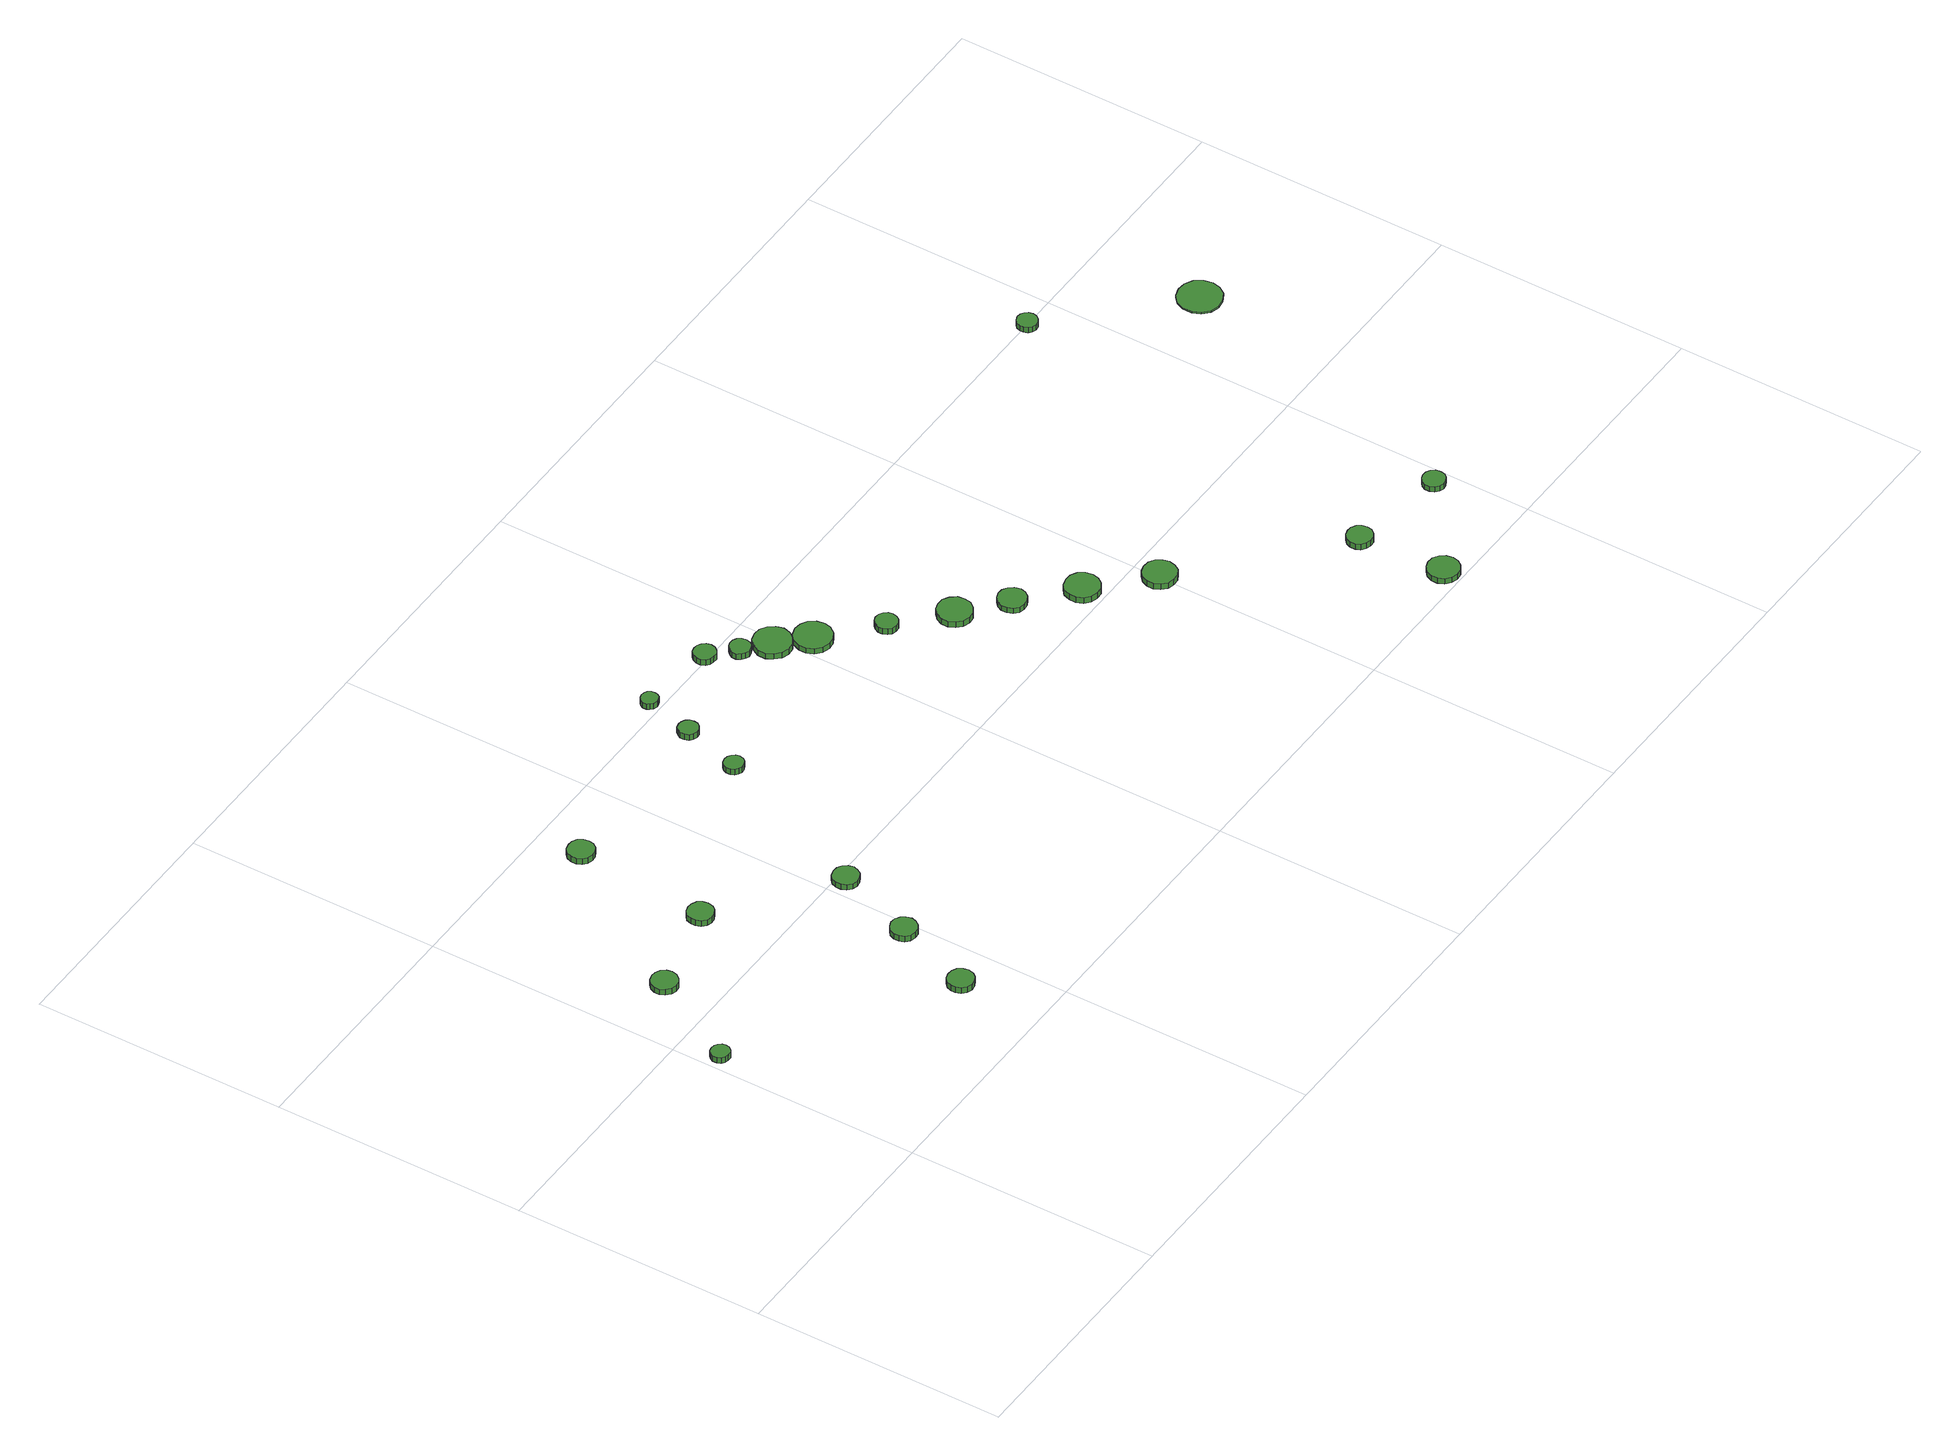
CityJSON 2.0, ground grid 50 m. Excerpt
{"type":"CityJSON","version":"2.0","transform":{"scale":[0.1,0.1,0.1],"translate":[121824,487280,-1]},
"CityObjects":{
"tree1":{"type":"SolitaryVegetationObject","attributes":{"function":"something"},"geometry":[{"type":"MultiSurface","lod":"1","boundaries":[[[0,1,2,3,4,5,6,7,8,9,10,11,12,13,14]],[[15,16,17,18,19,20,21,22,23,24,25,26,27,28,29]],[[0,29,28,1]],[[1,28,27,2]],[[2,27,26,3]],[[3,26,25,4]],[[4,25,24,5]],[[5,24,23,6]],[[6,23,22,7]],[[7,22,21,8]],[[8,21,20,9]],[[9,20,19,10]],[[10,19,18,11]],[[11,18,17,12]],[[12,17,16,13]],[[13,16,15,14]],[[14,15,29,0]]]}]},
"tree2":{"type":"SolitaryVegetationObject","attributes":{"function":"something"},"geometry":[{"type":"MultiSurface","lod":"1","boundaries":[[[30,31,32,33,34,35,36,37,38,39,40,41,42,43,44]],[[45,46,47,48,49,50,51,52,53,54,55,56,57,58,59]],[[30,59,58,31]],[[31,58,57,32]],[[32,57,56,33]],[[33,56,55,34]],[[34,55,54,35]],[[35,54,53,36]],[[36,53,52,37]],[[37,52,51,38]],[[38,51,50,39]],[[39,50,49,40]],[[40,49,48,41]],[[41,48,47,42]],[[42,47,46,43]],[[43,46,45,44]],[[44,45,59,30]]]}]},
"tree3":{"type":"SolitaryVegetationObject","attributes":{"function":"something"},"geometry":[{"type":"MultiSurface","lod":"1","boundaries":[[[60,61,62,63,64,65,66,67,68,69,70,71,72,73,74]],[[75,76,77,78,79,80,81,82,83,84,85,86,87,88,89]],[[60,89,88,61]],[[61,88,87,62]],[[62,87,86,63]],[[63,86,85,64]],[[64,85,84,65]],[[65,84,83,66]],[[66,83,82,67]],[[67,82,81,68]],[[68,81,80,69]],[[69,80,79,70]],[[70,79,78,71]],[[71,78,77,72]],[[72,77,76,73]],[[73,76,75,74]],[[74,75,89,60]]]}]},
"tree4":{"type":"SolitaryVegetationObject","attributes":{"function":"something"},"geometry":[{"type":"MultiSurface","lod":"1","boundaries":[[[90,91,92,93,94,95,96,97,98,99,100,101,102,103,104]],[[105,106,107,108,109,110,111,112,113,114,115,116,117,118,119]],[[90,119,118,91]],[[91,118,117,92]],[[92,117,116,93]],[[93,116,115,94]],[[94,115,114,95]],[[95,114,113,96]],[[96,113,112,97]],[[97,112,111,98]],[[98,111,110,99]],[[99,110,109,100]],[[100,109,108,101]],[[101,108,107,102]],[[102,107,106,103]],[[103,106,105,104]],[[104,105,119,90]]]}]},
"tree5":{"type":"SolitaryVegetationObject","attributes":{"function":"something"},"geometry":[{"type":"MultiSurface","lod":"1","boundaries":[[[120,121,122,123,124,125,126,127,128,129,130,131,132,133,134]],[[135,136,137,138,139,140,141,142,143,144,145,146,147,148,149]],[[120,149,148,121]],[[121,148,147,122]],[[122,147,146,123]],[[123,146,145,124]],[[124,145,144,125]],[[125,144,143,126]],[[126,143,142,127]],[[127,142,141,128]],[[128,141,140,129]],[[129,140,139,130]],[[130,139,138,131]],[[131,138,137,132]],[[132,137,136,133]],[[133,136,135,134]],[[134,135,149,120]]]}]},
"tree6":{"type":"SolitaryVegetationObject","attributes":{"function":"something"},"geometry":[{"type":"MultiSurface","lod":"1","boundaries":[[[150,151,152,153,154,155,156,157,158,159,160,161,162,163,164]],[[165,166,167,168,169,170,171,172,173,174,175,176,177,178,179]],[[150,179,178,151]],[[151,178,177,152]],[[152,177,176,153]],[[153,176,175,154]],[[154,175,174,155]],[[155,174,173,156]],[[156,173,172,157]],[[157,172,171,158]],[[158,171,170,159]],[[159,170,169,160]],[[160,169,168,161]],[[161,168,167,162]],[[162,167,166,163]],[[163,166,165,164]],[[164,165,179,150]]]}]},
"tree7":{"type":"SolitaryVegetationObject","attributes":{"function":"something"},"geometry":[{"type":"MultiSurface","lod":"1","boundaries":[[[180,181,182,183,184,185,186,187,188,189,190,191,192,193,194]],[[195,196,197,198,199,200,201,202,203,204,205,206,207,208,209]],[[180,209,208,181]],[[181,208,207,182]],[[182,207,206,183]],[[183,206,205,184]],[[184,205,204,185]],[[185,204,203,186]],[[186,203,202,187]],[[187,202,201,188]],[[188,201,200,189]],[[189,200,199,190]],[[190,199,198,191]],[[191,198,197,192]],[[192,197,196,193]],[[193,196,195,194]],[[194,195,209,180]]]}]},
"tree8":{"type":"SolitaryVegetationObject","attributes":{"function":"something"},"geometry":[{"type":"MultiSurface","lod":"1","boundaries":[[[210,211,212,213,214,215,216,217,218,219,220,221,222,223,224]],[[225,226,227,228,229,230,231,232,233,234,235,236,237,238,239]],[[210,239,238,211]],[[211,238,237,212]],[[212,237,236,213]],[[213,236,235,214]],[[214,235,234,215]],[[215,234,233,216]],[[216,233,232,217]],[[217,232,231,218]],[[218,231,230,219]],[[219,230,229,220]],[[220,229,228,221]],[[221,228,227,222]],[[222,227,226,223]],[[223,226,225,224]],[[224,225,239,210]]]}]},
"tree9":{"type":"SolitaryVegetationObject","attributes":{"function":"something"},"geometry":[{"type":"MultiSurface","lod":"1","boundaries":[[[240,241,242,243,244,245,246,247,248,249,250,251,252,253,254]],[[255,256,257,258,259,260,261,262,263,264,265,266,267,268,269]],[[240,269,268,241]],[[241,268,267,242]],[[242,267,266,243]],[[243,266,265,244]],[[244,265,264,245]],[[245,264,263,246]],[[246,263,262,247]],[[247,262,261,248]],[[248,261,260,249]],[[249,260,259,250]],[[250,259,258,251]],[[251,258,257,252]],[[252,257,256,253]],[[253,256,255,254]],[[254,255,269,240]]]}]},
"tree10":{"type":"SolitaryVegetationObject","attributes":{"function":"something"},"geometry":[{"type":"MultiSurface","lod":"1","boundaries":[[[270,271,272,273,274,275,276,277,278,279,280,281,282,283,284]],[[285,286,287,288,289,290,291,292,293,294,295,296,297,298,299]],[[270,299,298,271]],[[271,298,297,272]],[[272,297,296,273]],[[273,296,295,274]],[[274,295,294,275]],[[275,294,293,276]],[[276,293,292,277]],[[277,292,291,278]],[[278,291,290,279]],[[279,290,289,280]],[[280,289,288,281]],[[281,288,287,282]],[[282,287,286,283]],[[283,286,285,284]],[[284,285,299,270]]]}]},
"tree11":{"type":"SolitaryVegetationObject","attributes":{"function":"something"},"geometry":[{"type":"MultiSurface","lod":"1","boundaries":[[[300,301,302,303,304,305,306,307,308,309,310,311,312,313,314]],[[315,316,317,318,319,320,321,322,323,324,325,326,327,328,329]],[[300,329,328,301]],[[301,328,327,302]],[[302,327,326,303]],[[303,326,325,304]],[[304,325,324,305]],[[305,324,323,306]],[[306,323,322,307]],[[307,322,321,308]],[[308,321,320,309]],[[309,320,319,310]],[[310,319,318,311]],[[311,318,317,312]],[[312,317,316,313]],[[313,316,315,314]],[[314,315,329,300]]]}]},
"tree12":{"type":"SolitaryVegetationObject","attributes":{"function":"something"},"geometry":[{"type":"MultiSurface","lod":"1","boundaries":[[[330,331,332,333,334,335,336,337,338,339,340,341,342,343,344]],[[345,346,347,348,349,350,351,352,353,354,355,356,357,358,359]],[[330,359,358,331]],[[331,358,357,332]],[[332,357,356,333]],[[333,356,355,334]],[[334,355,354,335]],[[335,354,353,336]],[[336,353,352,337]],[[337,352,351,338]],[[338,351,350,339]],[[339,350,349,340]],[[340,349,348,341]],[[341,348,347,342]],[[342,347,346,343]],[[343,346,345,344]],[[344,345,359,330]]]}]},
"tree13":{"type":"SolitaryVegetationObject","attributes":{"function":"something"},"geometry":[{"type":"MultiSurface","lod":"1","boundaries":[[[360,361,362,363,364,365,366,367,368,369,370,371,372,373,374]],[[375,376,377,378,379,380,381,382,383,384,385,386,387,388,389]],[[360,389,388,361]],[[361,388,387,362]],[[362,387,386,363]],[[363,386,385,364]],[[364,385,384,365]],[[365,384,383,366]],[[366,383,382,367]],[[367,382,381,368]],[[368,381,380,369]],[[369,380,379,370]],[[370,379,378,371]],[[371,378,377,372]],[[372,377,376,373]],[[373,376,375,374]],[[374,375,389,360]]]}]},
"tree14":{"type":"SolitaryVegetationObject","attributes":{"function":"something"},"geometry":[{"type":"MultiSurface","lod":"1","boundaries":[[[390,391,392,393,394,395,396,397,398,399,400,401,402,403,404]],[[405,406,407,408,409,410,411,412,413,414,415,416,417,418,419]],[[390,419,418,391]],[[391,418,417,392]],[[392,417,416,393]],[[393,416,415,394]],[[394,415,414,395]],[[395,414,413,396]],[[396,413,412,397]],[[397,412,411,398]],[[398,411,410,399]],[[399,410,409,400]],[[400,409,408,401]],[[401,408,407,402]],[[402,407,406,403]],[[403,406,405,404]],[[404,405,419,390]]]}]},
"tree15":{"type":"SolitaryVegetationObject","attributes":{"function":"something"},"geometry":[{"type":"MultiSurface","lod":"1","boundaries":[[[420,421,422,423,424,425,426,427,428,429,430,431,432,433,434]],[[435,436,437,438,439,440,441,442,443,444,445,446,447,448,449]],[[420,449,448,421]],[[421,448,447,422]],[[422,447,446,423]],[[423,446,445,424]],[[424,445,444,425]],[[425,444,443,426]],[[426,443,442,427]],[[427,442,441,428]],[[428,441,440,429]],[[429,440,439,430]],[[430,439,438,431]],[[431,438,437,432]],[[432,437,436,433]],[[433,436,435,434]],[[434,435,449,420]]]}]},
"tree16":{"type":"SolitaryVegetationObject","attributes":{"function":"something"},"geometry":[{"type":"MultiSurface","lod":"1","boundaries":[[[450,451,452,453,454,455,456,457,458,459,460,461,462,463,464]],[[465,466,467,468,469,470,471,472,473,474,475,476,477,478,479]],[[450,479,478,451]],[[451,478,477,452]],[[452,477,476,453]],[[453,476,475,454]],[[454,475,474,455]],[[455,474,473,456]],[[456,473,472,457]],[[457,472,471,458]],[[458,471,470,459]],[[459,470,469,460]],[[460,469,468,461]],[[461,468,467,462]],[[462,467,466,463]],[[463,466,465,464]],[[464,465,479,450]]]}]},
"tree17":{"type":"SolitaryVegetationObject","attributes":{"function":"something"},"geometry":[{"type":"MultiSurface","lod":"1","boundaries":[[[480,481,482,483,484,485,486,487,488,489,490,491,492,493,494]],[[495,496,497,498,499,500,501,502,503,504,505,506,507,508,509]],[[480,509,508,481]],[[481,508,507,482]],[[482,507,506,483]],[[483,506,505,484]],[[484,505,504,485]],[[485,504,503,486]],[[486,503,502,487]],[[487,502,501,488]],[[488,501,500,489]],[[489,500,499,490]],[[490,499,498,491]],[[491,498,497,492]],[[492,497,496,493]],[[493,496,495,494]],[[494,495,509,480]]]}]},
"tree18":{"type":"SolitaryVegetationObject","attributes":{"function":"something"},"geometry":[{"type":"MultiSurface","lod":"1","boundaries":[[[510,511,512,513,514,515,516,517,518,519,520,521,522,523,524]],[[525,526,527,528,529,530,531,532,533,534,535,536,537,538,539]],[[510,539,538,511]],[[511,538,537,512]],[[512,537,536,513]],[[513,536,535,514]],[[514,535,534,515]],[[515,534,533,516]],[[516,533,532,517]],[[517,532,531,518]],[[518,531,530,519]],[[519,530,529,520]],[[520,529,528,521]],[[521,528,527,522]],[[522,527,526,523]],[[523,526,525,524]],[[524,525,539,510]]]}]},
"tree19":{"type":"SolitaryVegetationObject","attributes":{"function":"something"},"geometry":[{"type":"MultiSurface","lod":"1","boundaries":[[[540,541,542,543,544,545,546,547,548,549,550,551,552,553,554]],[[555,556,557,558,559,560,561,562,563,564,565,566,567,568,569]],[[540,569,568,541]],[[541,568,567,542]],[[542,567,566,543]],[[543,566,565,544]],[[544,565,564,545]],[[545,564,563,546]],[[546,563,562,547]],[[547,562,561,548]],[[548,561,560,549]],[[549,560,559,550]],[[550,559,558,551]],[[551,558,557,552]],[[552,557,556,553]],[[553,556,555,554]],[[554,555,569,540]]]}]},
"tree20":{"type":"SolitaryVegetationObject","attributes":{"function":"something"},"geometry":[{"type":"MultiSurface","lod":"1","boundaries":[[[570,571,572,573,574,575,576,577,578,579,580,581,582,583,584]],[[585,586,587,588,589,590,591,592,593,594,595,596,597,598,599]],[[570,599,598,571]],[[571,598,597,572]],[[572,597,596,573]],[[573,596,595,574]],[[574,595,594,575]],[[575,594,593,576]],[[576,593,592,577]],[[577,592,591,578]],[[578,591,590,579]],[[579,590,589,580]],[[580,589,588,581]],[[581,588,587,582]],[[582,587,586,583]],[[583,586,585,584]],[[584,585,599,570]]]}]},
"tree21":{"type":"SolitaryVegetationObject","attributes":{"function":"something"},"geometry":[{"type":"MultiSurface","lod":"1","boundaries":[[[600,601,602,603,604,605,606,607,608,609,610,611,612,613,614]],[[615,616,617,618,619,620,621,622,623,624,625,626,627,628,629]],[[600,629,628,601]],[[601,628,627,602]],[[602,627,626,603]],[[603,626,625,604]],[[604,625,624,605]],[[605,624,623,606]],[[606,623,622,607]],[[607,622,621,608]],[[608,621,620,609]],[[609,620,619,610]],[[610,619,618,611]],[[611,618,617,612]],[[612,617,616,613]],[[613,616,615,614]],[[614,615,629,600]]]}]},
"tree22":{"type":"SolitaryVegetationObject","attributes":{"function":"something"},"geometry":[{"type":"MultiSurface","lod":"1","boundaries":[[[630,631,632,633,634,635,636,637,638,639,640,641,642,643,644]],[[645,646,647,648,649,650,651,652,653,654,655,656,657,658,659]],[[630,659,658,631]],[[631,658,657,632]],[[632,657,656,633]],[[633,656,655,634]],[[634,655,654,635]],[[635,654,653,636]],[[636,653,652,637]],[[637,652,651,638]],[[638,651,650,639]],[[639,650,649,640]],[[640,649,648,641]],[[641,648,647,642]],[[642,647,646,643]],[[643,646,645,644]],[[644,645,659,630]]]}]},
"tree23":{"type":"SolitaryVegetationObject","attributes":{"function":"something"},"geometry":[{"type":"MultiSurface","lod":"1","boundaries":[[[660,661,662,663,664,665,666,667,668,669,670,671,672,673,674]],[[675,676,677,678,679,680,681,682,683,684,685,686,687,688,689]],[[660,689,688,661]],[[661,688,687,662]],[[662,687,686,663]],[[663,686,685,664]],[[664,685,684,665]],[[665,684,683,666]],[[666,683,682,667]],[[667,682,681,668]],[[668,681,680,669]],[[669,680,679,670]],[[670,679,678,671]],[[671,678,677,672]],[[672,677,676,673]],[[673,676,675,674]],[[674,675,689,660]]]}]},
"tree24":{"type":"SolitaryVegetationObject","attributes":{"function":"something"},"geometry":[{"type":"MultiSurface","lod":"1","boundaries":[[[690,691,692,693,694,695,696,697,698,699,700,701,702,703,704]],[[705,706,707,708,709,710,711,712,713,714,715,716,717,718,719]],[[690,719,718,691]],[[691,718,717,692]],[[692,717,716,693]],[[693,716,715,694]],[[694,715,714,695]],[[695,714,713,696]],[[696,713,712,697]],[[697,712,711,698]],[[698,711,710,699]],[[699,710,709,700]],[[700,709,708,701]],[[701,708,707,702]],[[702,707,706,703]],[[703,706,705,704]],[[704,705,719,690]]]}]}
},
"vertices":[
[43,416,29],[42,423,29],[37,429,29],[31,433,29],[23,434,29],[16,432,29],[10,427,29],[7,420,29],[7,412,29],[10,405,29],[16,400,29],[23,398,29],[31,398,29],[37,402,29],[42,408,29],[42,408,16],[37,402,16],[31,398,16],[23,398,16],[16,400,16],[10,405,16],[7,412,16],[7,420,16],[10,427,16],[16,432,16],[23,434,16],[31,433,16],[37,429,16],[42,423,16],[43,416,16],
[152,598,31],[150,608,31],[143,617,31],[134,622,31],[124,623,31],[114,620,31],[106,613,31],[101,603,31],[101,592,31],[106,583,31],[114,575,31],[124,572,31],[134,573,31],[143,579,31],[150,587,31],[150,587,18],[143,579,18],[134,573,18],[124,572,18],[114,575,18],[106,583,18],[101,592,18],[101,603,18],[106,613,18],[114,620,18],[124,623,18],[134,622,18],[143,617,18],[150,608,18],[152,598,18],
[438,163,30],[435,173,30],[429,182,30],[420,187,30],[409,188,30],[399,185,30],[391,178,30],[387,168,30],[387,158,30],[391,148,30],[399,141,30],[409,137,30],[420,139,30],[429,144,30],[435,152,30],[435,152,17],[429,144,17],[420,139,17],[409,137,17],[399,141,17],[391,148,17],[387,158,17],[387,168,17],[391,178,17],[399,185,17],[409,188,17],[420,187,17],[429,182,17],[435,173,17],[438,163,17],
[338,642,30],[336,652,30],[330,661,30],[320,666,30],[310,667,30],[300,664,30],[292,657,30],[288,647,30],[288,637,30],[292,627,30],[300,620,30],[310,617,30],[320,618,30],[330,623,30],[336,632,30],[336,632,17],[330,623,17],[320,618,17],[310,617,17],[300,620,17],[292,627,17],[288,637,17],[288,647,17],[292,657,17],[300,664,17],[310,667,17],[320,666,17],[330,661,17],[336,652,17],[338,642,17],
[497,319,31],[494,330,31],[488,338,31],[479,344,31],[468,345,31],[458,341,31],[450,334,31],[446,325,31],[446,314,31],[450,304,31],[458,297,31],[468,294,31],[479,295,31],[488,300,31],[494,309,31],[494,309,18],[488,300,18],[479,295,18],[468,294,18],[458,297,18],[450,304,18],[446,314,18],[446,325,18],[450,334,18],[458,341,18],[468,345,18],[479,344,18],[488,338,18],[494,330,18],[497,319,18],
[361,906,31],[359,916,31],[353,925,31],[343,930,31],[333,931,31],[322,928,31],[314,921,31],[310,911,31],[310,900,31],[314,890,31],[322,883,31],[333,880,31],[343,881,31],[353,886,31],[359,895,31],[359,895,18],[353,886,18],[343,881,18],[333,880,18],[322,883,18],[314,890,18],[310,900,18],[310,911,18],[314,921,18],[322,928,18],[333,931,18],[343,930,18],[353,925,18],[359,916,18],[361,906,18],
[556,478,30],[553,488,30],[547,497,30],[538,502,30],[527,503,30],[517,500,30],[509,493,30],[505,483,30],[505,473,30],[509,463,30],[517,456,30],[527,453,30],[538,454,30],[547,459,30],[553,468,30],[553,468,18],[547,459,18],[538,454,18],[527,453,18],[517,456,18],[509,463,18],[505,473,18],[505,483,18],[509,493,18],[517,500,18],[527,503,18],[538,502,18],[547,497,18],[553,488,18],[556,478,18],
[692,803,30],[690,811,30],[685,817,30],[678,821,30],[670,822,30],[663,820,30],[657,814,30],[654,807,30],[654,799,30],[657,792,30],[663,787,30],[670,784,30],[678,785,30],[685,789,30],[690,795,30],[690,795,17],[685,789,17],[678,785,17],[670,784,17],[663,787,17],[657,792,17],[654,799,17],[654,807,17],[657,814,17],[663,820,17],[670,822,17],[678,821,17],[685,817,17],[690,811,17],[692,803,17],
[725,920,30],[724,928,30],[719,934,30],[712,938,30],[704,939,30],[696,937,30],[690,931,30],[687,924,30],[687,916,30],[690,908,30],[696,903,30],[704,900,30],[712,901,30],[719,905,30],[724,912,30],[724,912,17],[719,905,17],[712,901,17],[704,900,17],[696,903,17],[690,908,17],[687,916,17],[687,924,17],[690,931,17],[696,937,17],[704,939,17],[712,938,17],[719,934,17],[724,928,17],[725,920,17],
[749,1017,32],[748,1024,32],[744,1030,32],[738,1033,32],[731,1034,32],[724,1032,32],[719,1027,32],[716,1021,32],[716,1014,32],[719,1008,32],[724,1003,32],[731,1001,32],[738,1002,32],[744,1005,32],[748,1011,32],[748,1011,19],[744,1005,19],[738,1002,19],[731,1001,19],[724,1003,19],[719,1008,19],[716,1014,19],[716,1021,19],[719,1027,19],[724,1032,19],[731,1034,19],[738,1033,19],[744,1030,19],[748,1024,19],[749,1017,19],
[909,1002,31],[907,1011,31],[901,1018,31],[894,1022,31],[885,1023,31],[876,1021,31],[870,1015,31],[866,1006,31],[866,997,31],[870,989,31],[876,983,31],[885,981,31],[894,981,31],[901,986,31],[907,993,31],[907,993,18],[901,986,18],[894,981,18],[885,981,18],[876,983,18],[870,989,18],[866,997,18],[866,1006,18],[870,1015,18],[876,1021,18],[885,1023,18],[894,1022,18],[901,1018,18],[907,1011,18],[909,1002,18],
[957,959,27],[955,968,27],[950,975,27],[943,979,27],[934,980,27],[926,977,27],[920,971,27],[916,964,27],[916,955,27],[920,947,27],[926,942,27],[934,939,27],[943,940,27],[950,944,27],[955,951,27],[955,951,14],[950,944,14],[943,940,14],[934,939,14],[926,942,14],[920,947,14],[916,955,14],[916,964,14],[920,971,14],[926,977,14],[934,980,14],[943,979,14],[950,975,14],[955,968,14],[957,959,14],
[1016,919,29],[1012,934,29],[1003,946,29],[990,954,29],[975,955,29],[961,951,29],[950,940,29],[943,927,29],[943,911,29],[950,898,29],[961,887,29],[975,883,29],[990,884,29],[1003,892,29],[1012,904,29],[1012,904,16],[1003,892,16],[990,884,16],[975,883,16],[961,887,16],[950,898,16],[943,911,16],[943,927,16],[950,940,16],[961,951,16],[975,955,16],[990,954,16],[1003,946,16],[1012,934,16],[1016,919,16],
[1067,867,27],[1064,882,27],[1055,895,27],[1042,902,27],[1027,904,27],[1012,899,27],[1001,889,27],[995,875,27],[995,860,27],[1001,846,27],[1012,836,27],[1027,831,27],[1042,833,27],[1055,840,27],[1064,853,27],[1064,853,15],[1055,840,15],[1042,833,15],[1027,831,15],[1012,836,15],[1001,846,15],[995,860,15],[995,875,15],[1001,889,15],[1012,899,15],[1027,904,15],[1042,902,15],[1055,895,15],[1064,882,15],[1067,867,15],
[1153,779,27],[1151,788,27],[1146,795,27],[1138,800,27],[1129,801,27],[1120,798,27],[1114,792,27],[1110,783,27],[1110,774,27],[1114,766,27],[1120,760,27],[1129,757,27],[1138,758,27],[1146,763,27],[1151,770,27],[1151,770,14],[1146,763,14],[1138,758,14],[1129,757,14],[1120,760,14],[1114,766,14],[1110,774,14],[1110,783,14],[1114,792,14],[1120,798,14],[1129,801,14],[1138,800,14],[1146,795,14],[1151,788,14],[1153,779,14],
[1253,694,28],[1251,707,28],[1242,719,28],[1230,726,28],[1216,727,28],[1203,723,28],[1193,713,28],[1187,701,28],[1187,687,28],[1193,674,28],[1203,665,28],[1216,660,28],[1230,662,28],[1242,669,28],[1251,680,28],[1251,680,15],[1242,669,15],[1230,662,15],[1216,660,15],[1203,665,15],[1193,674,15],[1187,687,15],[1187,701,15],[1193,713,15],[1203,723,15],[1216,727,15],[1230,726,15],[1242,719,15],[1251,707,15],[1253,694,15],
[1330,626,26],[1327,638,26],[1320,647,26],[1310,653,26],[1299,654,26],[1288,650,26],[1280,643,26],[1275,632,26],[1275,621,26],[1280,610,26],[1288,602,26],[1299,599,26],[1310,600,26],[1320,606,26],[1327,615,26],[1327,615,14],[1320,606,14],[1310,600,14],[1299,599,14],[1288,602,14],[1280,610,14],[1275,621,14],[1275,632,14],[1280,643,14],[1288,650,14],[1299,654,14],[1310,653,14],[1320,647,14],[1327,638,14],[1330,626,14],
[1429,540,27],[1426,554,27],[1418,565,27],[1406,572,27],[1392,573,27],[1379,569,27],[1368,560,27],[1363,547,27],[1363,533,27],[1368,520,27],[1379,511,27],[1392,507,27],[1406,508,27],[1418,515,27],[1426,527,27],[1426,527,14],[1418,515,14],[1406,508,14],[1392,507,14],[1379,511,14],[1368,520,14],[1363,533,14],[1363,547,14],[1368,560,14],[1379,569,14],[1392,573,14],[1406,572,14],[1418,565,14],[1426,554,14],[1429,540,14],
[1531,445,26],[1528,458,26],[1521,469,26],[1509,476,26],[1495,477,26],[1483,473,26],[1473,464,26],[1467,452,26],[1467,438,26],[1473,426,26],[1483,417,26],[1495,413,26],[1509,414,26],[1521,421,26],[1528,432,26],[1528,432,13],[1521,421,13],[1509,414,13],[1495,413,13],[1483,417,13],[1473,426,13],[1467,438,13],[1467,452,13],[1473,464,13],[1483,473,13],[1495,477,13],[1509,476,13],[1521,469,13],[1528,458,13],[1531,445,13],
[1809,32,26],[1806,45,26],[1799,55,26],[1788,62,26],[1775,63,26],[1763,59,26],[1753,50,26],[1748,39,26],[1748,26,26],[1753,14,26],[1763,6,26],[1775,2,26],[1788,3,26],[1799,10,26],[1806,20,26],[1806,20,14],[1799,10,14],[1788,3,14],[1775,2,14],[1763,6,14],[1753,14,14],[1748,26,14],[1748,39,14],[1753,50,14],[1763,59,14],[1775,63,14],[1788,62,14],[1799,55,14],[1806,45,14],[1809,32,14],
[1793,201,28],[1791,211,28],[1785,219,28],[1776,224,28],[1766,225,28],[1756,222,28],[1748,215,28],[1744,206,28],[1744,195,28],[1748,186,28],[1756,179,28],[1766,176,28],[1776,177,28],[1785,182,28],[1791,190,28],[1791,190,15],[1785,182,15],[1776,177,15],[1766,176,15],[1756,179,15],[1748,186,15],[1744,195,15],[1744,206,15],[1748,215,15],[1756,222,15],[1766,225,15],[1776,224,15],[1785,219,15],[1791,211,15],[1793,201,15],
[1983,170,29],[1982,179,29],[1976,187,29],[1968,191,29],[1959,192,29],[1951,189,29],[1944,183,29],[1940,175,29],[1940,166,29],[1944,157,29],[1951,151,29],[1959,148,29],[1968,149,29],[1976,154,29],[1982,161,29],[1982,161,17],[1976,154,17],[1968,149,17],[1959,148,17],[1951,151,17],[1944,157,17],[1940,166,17],[1940,175,17],[1944,183,17],[1951,189,17],[1959,192,17],[1968,191,17],[1976,187,17],[1982,179,17],[1983,170,17],
[1944,994,30],[1942,1002,30],[1937,1009,30],[1930,1013,30],[1922,1014,30],[1914,1011,30],[1908,1006,30],[1905,998,30],[1905,990,30],[1908,982,30],[1914,977,30],[1922,974,30],[1930,975,30],[1937,979,30],[1942,986,30],[1942,986,18],[1937,979,18],[1930,975,18],[1922,974,18],[1914,977,18],[1908,982,18],[1905,990,18],[1905,998,18],[1908,1006,18],[1914,1011,18],[1922,1014,18],[1930,1013,18],[1937,1009,18],[1942,1002,18],[1944,994,18],
[2199,783,12],[2195,800,12],[2185,815,12],[2169,824,12],[2152,825,12],[2135,820,12],[2122,808,12],[2115,792,12],[2115,774,12],[2122,758,12],[2135,746,12],[2152,741,12],[2169,743,12],[2185,752,12],[2195,766,12],[2195,766,9],[2185,752,9],[2169,743,9],[2152,741,9],[2135,746,9],[2122,758,9],[2115,774,9],[2115,792,9],[2122,808,9],[2135,820,9],[2152,825,9],[2169,824,9],[2185,815,9],[2195,800,9],[2199,783,9]
]}
